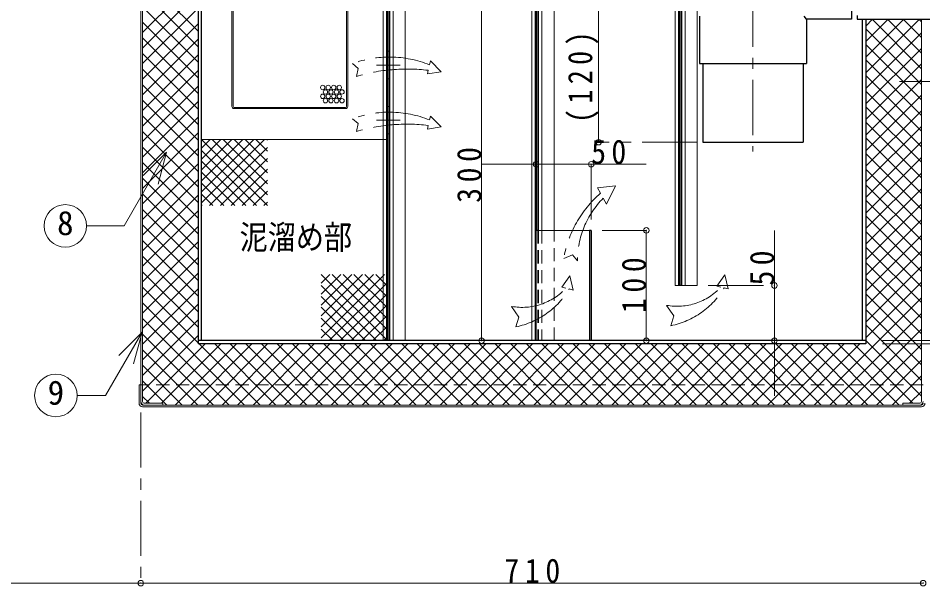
# Model space of a CAD drawing. Units: millimetres at full size, sheet at 1:10; details may follow other scales. Extents: x -2114 to 1936, y -1399 to 1411.
# Drawn here: x -1432 to -611, y -1051 to -536 of the extents above; entities that cross this region are included whole.
import ezdxf
from ezdxf.enums import TextEntityAlignment as Align

# ---------------------------------------------------------------- set-up
doc = ezdxf.new("R2010")
doc.units = ezdxf.units.MM
doc.header["$LTSCALE"] = 10
doc.header["$PDMODE"] = 32
doc.header["$PDSIZE"] = 5
for name, pattern in [('CHAIN1', [8, 5, -1, 1, -1]), ('DASHED1', [1.8, 1.2, -0.6]), ('DOUBLE_CHAIN1', [8.8, 5, -1, 0.6, -0.6, 0.6, -1])]:
    doc.linetypes.add(name, pattern=pattern)
doc.layers.add('0-0_ﾚｲﾔ1', color=4, linetype='Continuous', lineweight=9)
doc.styles.add('ＭＳ ゴシック', font='')
doc.styles.get('ＭＳ ゴシック').set_extended_font_data('MS Gothic')

msp = doc.modelspace()

# ---------------------------------------------------------------- linework, layer by layer
at = {"layer": '0-0_ﾚｲﾔ1', "color": 5, "lineweight": 25}
for p, q in [((-1097.17, -131.64), (-1097.17, -828.64)), ((-1095.67, -131.64), (-1095.67, -828.64)), ((-962.17, -131.64), (-962.17, -728.64)), ((-960.67, -131.64), (-960.67, -728.64)), ((-832.17, -131.64), (-832.17, -778.64)), ((-830.67, -131.64), (-830.67, -778.64)), ((-1268.92, -427.14), (-1268.92, -831.64)), ((-1265.92, -828.64), (-1265.92, -427.14)), ((-675.92, -440.14), (-675.92, -537.14)), ((-670.92, -533.64), (-670.92, -537.14)), ((-813.92, -534.14), (-813.92, -577.14)), ((-716.92, -537.14), (-718.92, -534.14)), ((-716.92, -537.14), (-716.92, -577.14)), ((-675.92, -537.14), (-716.92, -537.14)), ((-670.92, -537.14), (-586.92, -537.14)), ((-665.92, -828.64), (-665.92, -537.14)), ((-662.92, -537.14), (-662.92, -831.64)), ((-813.92, -577.14), (-716.92, -577.14)), ((-810.92, -577.14), (-810.92, -648.64)), ((-719.92, -577.14), (-719.92, -648.64)), ((-810.92, -648.64), (-719.92, -648.64)), ((-960.67, -728.64), (-962.17, -728.64)), ((-912.17, -728.64), (-912.17, -828.64)), ((-830.67, -778.64), (-832.17, -778.64)), ((-662.92, -828.64), (-1268.92, -828.64)), ((-662.92, -831.64), (-1268.92, -831.64))]:
    msp.add_line(p, q, dxfattribs=at)
at = {"layer": '0-0_ﾚｲﾔ1', "color": 7, "lineweight": 18}
for p, q in [((-835.92, -778.64), (-835.92, -131.64)), ((-832.92, -778.64), (-832.92, -131.64)), ((-829.92, -145.12), (-829.92, -778.64)), ((-826.92, -145.12), (-826.92, -778.64)), ((-1100.92, -828.64), (-1100.92, -181.64)), ((-1097.92, -828.64), (-1097.92, -181.64)), ((-965.92, -828.64), (-965.92, -181.64)), ((-962.92, -828.64), (-962.92, -181.64)), ((-1094.92, -195.12), (-1094.92, -828.64)), ((-1091.92, -195.12), (-1091.92, -828.64)), ((-959.92, -195.12), (-959.92, -728.64)), ((-956.92, -195.12), (-956.92, -728.64)), ((-1320.92, -885.44), (-1320.92, -427.14)), ((-1319.32, -883.84), (-1319.32, -427.14)), ((-612.52, -883.84), (-612.52, -537.14)), ((-1297.45, -657.66), (-1336.05, -724.51)), ((-1297.45, -657.66), (-1318.67, -678.87)), ((-1297.45, -657.66), (-1305.22, -686.63)), ((-1370.11, -724.51), (-1336.05, -724.51)), ((-962.17, -728.64), (-962.17, -828.64)), ((-913.67, -728.64), (-960.67, -728.64)), ((-832.92, -778.64), (-835.92, -778.64)), ((-826.92, -778.64), (-829.92, -778.64)), ((-1319.72, -820.83), (-1352.95, -878.38)), ((-1319.72, -820.83), (-1340.94, -842.04)), ((-1319.72, -820.83), (-1327.49, -849.81)), ((-1320.92, -868.64), (-1322.52, -868.64)), ((-1322.52, -885.44), (-1322.52, -868.64)), ((-1378.66, -878.38), (-1352.95, -878.38)), ((-1317.72, -885.44), (-1300.92, -885.44)), ((-1300.92, -885.44), (-1300.92, -887.04)), ((-629.32, -887.04), (-629.32, -885.44)), ((-614.12, -885.44), (-629.32, -885.44)), ((-612.52, -887.04), (-1319.32, -887.04)), ((-1319.32, -888.64), (-612.52, -888.64))]:
    msp.add_line(p, q, dxfattribs=at)
at = {"layer": '0-0_ﾚｲﾔ1'}
for p, q in [((-815.92, -778.64), (-815.92, -131.64)), ((-1080.92, -828.64), (-1080.92, -181.64)), ((-945.92, -728.64), (-945.92, -181.64)), ((-1238.17, -616.14), (-1238.17, -447.14)), ((-1133.17, -616.14), (-1133.17, -447.14)), ((-1237.17, -616.14), (-1237.17, -457.14)), ((-1134.17, -616.14), (-1134.17, -457.14)), ((-1319.32, -497.44), (-1268.92, -547.84)), ((-1319.32, -549.08), (-1268.92, -498.68)), ((-1319.32, -511.58), (-1268.92, -561.98)), ((-1319.32, -563.22), (-1268.92, -512.82)), ((-1319.32, -525.72), (-1268.92, -576.12)), ((-1319.32, -577.36), (-1268.92, -526.96)), ((-1011.67, -528.64), (-1011.67, -828.64)), ((-905.42, -528.64), (-905.42, -648.64)), ((-1319.32, -539.87), (-1268.92, -590.27)), ((-1319.32, -591.5), (-1268.92, -541.1)), ((-662.92, -585.64), (-614.42, -537.14)), ((-662.92, -571.5), (-628.56, -537.14)), ((-662.92, -557.36), (-642.7, -537.14)), ((-662.92, -543.22), (-656.84, -537.14)), ((-657.37, -537.14), (-612.52, -581.99)), ((-643.23, -537.14), (-612.52, -567.84)), ((-629.09, -537.14), (-612.52, -553.7)), ((-614.95, -537.14), (-612.52, -539.56)), ((-662.92, -545.73), (-612.52, -596.13)), ((-662.92, -599.78), (-612.52, -549.38)), ((-1319.32, -554.01), (-1268.92, -604.41)), ((-1319.32, -605.65), (-1268.92, -555.25)), ((-662.92, -559.87), (-612.52, -610.27)), ((-662.92, -613.93), (-612.52, -563.53)), ((-1319.32, -568.15), (-1268.92, -618.55)), ((-1319.32, -619.79), (-1268.92, -569.39)), ((-662.92, -574.01), (-612.52, -624.41)), ((-1319.32, -582.29), (-1268.92, -632.69)), ((-662.92, -628.07), (-612.52, -577.67)), ((-1319.32, -633.93), (-1268.92, -583.53)), ((-662.92, -588.15), (-612.52, -638.55)), ((-1319.32, -596.44), (-1268.92, -646.84)), ((-1319.32, -648.07), (-1268.92, -597.67)), ((-662.92, -642.21), (-612.52, -591.81)), ((-662.92, -602.3), (-612.52, -652.7)), ((-662.92, -656.35), (-612.52, -605.95)), ((-1319.32, -610.58), (-1268.92, -660.98)), ((-1319.32, -662.21), (-1268.92, -611.81)), ((-1135.17, -617.14), (-1236.17, -617.14)), ((-1135.17, -618.14), (-1236.17, -618.14)), ((-662.92, -616.44), (-612.52, -666.84)), ((-662.92, -670.5), (-612.52, -620.1)), ((-1319.32, -624.72), (-1268.92, -675.12)), ((-1319.32, -676.36), (-1268.92, -625.96)), ((-662.92, -630.58), (-612.52, -680.98)), ((-1319.32, -638.86), (-1268.92, -689.26)), ((-1319.32, -690.5), (-1268.92, -640.1)), ((-662.92, -684.64), (-612.52, -634.24)), ((-1265.92, -703.53), (-1208.53, -646.14)), ((-1265.92, -693.63), (-1218.43, -646.14)), ((-1265.92, -683.73), (-1228.33, -646.14)), ((-1265.92, -673.83), (-1238.23, -646.14)), ((-1265.92, -663.93), (-1248.13, -646.14)), ((-1265.92, -654.03), (-1258.03, -646.14)), ((-1097.17, -646.14), (-1265.92, -646.14)), ((-1265.92, -646.16), (-1205.94, -706.14)), ((-1256.05, -646.14), (-1205.92, -696.26)), ((-1246.15, -646.14), (-1205.92, -686.36)), ((-1236.25, -646.14), (-1205.92, -676.46)), ((-1226.35, -646.14), (-1205.92, -666.56)), ((-1216.45, -646.14), (-1205.92, -656.66)), ((-1206.55, -646.14), (-1205.92, -646.76)), ((-662.92, -644.72), (-612.52, -695.12)), ((-662.92, -698.78), (-612.52, -648.38)), ((-1319.32, -653), (-1268.92, -703.4)), ((-1319.32, -704.64), (-1268.92, -654.24)), ((-1265.92, -656.06), (-1215.84, -706.14)), ((-1258.63, -706.14), (-1205.92, -653.43)), ((-1248.73, -706.14), (-1205.92, -663.33)), ((-662.92, -658.87), (-612.52, -709.27)), ((-662.92, -712.92), (-612.52, -662.52)), ((-1319.32, -667.15), (-1268.92, -717.55)), ((-1319.32, -718.78), (-1268.92, -668.38)), ((-1265.92, -665.96), (-1225.74, -706.14)), ((-1238.83, -706.14), (-1205.92, -673.22)), ((-1012.17, -668.64), (-862.17, -668.64)), ((-662.92, -673.01), (-612.52, -723.41)), ((-1319.32, -681.29), (-1268.92, -731.69)), ((-1265.92, -675.86), (-1235.64, -706.14)), ((-662.92, -727.06), (-612.52, -676.66)), ((-1319.32, -732.93), (-1268.92, -682.53)), ((-1265.92, -685.76), (-1245.54, -706.14)), ((-1228.93, -706.14), (-1205.92, -683.12)), ((-662.92, -687.15), (-612.52, -737.55)), ((-1319.32, -695.43), (-1268.92, -745.83)), ((-1319.32, -747.07), (-1268.92, -696.67)), ((-1265.92, -695.66), (-1255.44, -706.14)), ((-1219.03, -706.14), (-1205.92, -693.02)), ((-662.92, -741.21), (-612.52, -690.81)), ((-1265.92, -705.56), (-1265.34, -706.14)), ((-1209.13, -706.14), (-1205.92, -702.92)), ((-662.92, -701.29), (-612.52, -751.69)), ((-662.92, -755.35), (-612.52, -704.95)), ((-1319.32, -709.57), (-1268.92, -759.97)), ((-1319.32, -761.21), (-1268.92, -710.81)), ((-662.92, -715.43), (-612.52, -765.83)), ((-662.92, -769.49), (-612.52, -719.09)), ((-1319.32, -723.71), (-1268.92, -774.11)), ((-1319.32, -775.35), (-1268.92, -724.95)), ((-862.17, -728.64), (-862.17, -828.64)), ((-745.92, -878.64), (-745.92, -728.64)), ((-662.92, -729.58), (-612.52, -779.98)), ((-1319.32, -737.86), (-1268.92, -788.26)), ((-662.92, -783.63), (-612.52, -733.23)), ((-1319.32, -789.49), (-1268.92, -739.09)), ((-662.92, -743.72), (-612.52, -794.12)), ((-1319.32, -752), (-1268.92, -802.4)), ((-1319.32, -803.64), (-1268.92, -753.24)), ((-662.92, -797.77), (-612.52, -747.37)), ((-662.92, -757.86), (-612.52, -808.26)), ((-662.92, -811.92), (-612.52, -761.52)), ((-1319.32, -766.14), (-1268.92, -816.54)), ((-1319.32, -817.78), (-1268.92, -767.38)), ((-1157.17, -826.03), (-1099.78, -768.64)), ((-1157.17, -816.13), (-1109.68, -768.64)), ((-1157.17, -806.23), (-1119.58, -768.64)), ((-1157.17, -796.33), (-1129.48, -768.64)), ((-1157.17, -786.43), (-1139.38, -768.64)), ((-1157.17, -776.53), (-1149.28, -768.64)), ((-1157.17, -768.66), (-1097.19, -828.64)), ((-1147.3, -768.64), (-1097.17, -818.76)), ((-1137.4, -768.64), (-1097.17, -808.86)), ((-1127.5, -768.64), (-1097.17, -798.96)), ((-1117.6, -768.64), (-1097.17, -789.06)), ((-1107.7, -768.64), (-1097.17, -779.16)), ((-1097.8, -768.64), (-1097.17, -769.26)), ((-1157.17, -778.56), (-1107.09, -828.64)), ((-1149.88, -828.64), (-1097.17, -775.93)), ((-832.17, -778.64), (-832.92, -778.64)), ((-829.92, -778.64), (-830.67, -778.64)), ((-826.92, -778.64), (-815.92, -778.64)), ((-662.92, -772), (-612.52, -822.4)), ((-662.92, -826.06), (-612.52, -775.66)), ((-1319.32, -780.28), (-1268.92, -830.68)), ((-1319.32, -831.92), (-1268.92, -781.52)), ((-1139.98, -828.64), (-1097.17, -785.83)), ((-662.92, -786.14), (-612.52, -836.54)), ((-1319.32, -794.42), (-1226.71, -887.04)), ((-1319.32, -846.06), (-1268.92, -795.66)), ((-1157.17, -788.46), (-1116.99, -828.64)), ((-1130.08, -828.64), (-1097.17, -795.72)), ((-709.76, -887.04), (-612.52, -789.8)), ((-1157.17, -798.36), (-1126.89, -828.64)), ((-695.62, -887.04), (-612.52, -803.94)), ((-662.92, -800.29), (-612.52, -850.69)), ((-1319.32, -808.57), (-1240.85, -887.04)), ((-1319.32, -860.2), (-1268.92, -809.8)), ((-1157.17, -808.26), (-1136.79, -828.64)), ((-1120.18, -828.64), (-1097.17, -805.62)), ((-1157.17, -818.16), (-1146.69, -828.64)), ((-1110.28, -828.64), (-1097.17, -815.52)), ((-681.47, -887.04), (-612.52, -818.09)), ((-662.92, -814.43), (-612.52, -864.83)), ((-1319.32, -822.71), (-1254.99, -887.04)), ((-1319.32, -874.35), (-1268.92, -823.95)), ((-1157.17, -828.06), (-1156.59, -828.64)), ((-1100.38, -828.64), (-1097.17, -825.42)), ((-662.92, -828.57), (-612.52, -878.97)), ((-1319.32, -836.85), (-1269.14, -887.04)), ((-1316.27, -885.44), (-1262.47, -831.64)), ((-1302.13, -885.44), (-1248.33, -831.64)), ((-1289.58, -887.04), (-1234.18, -831.64)), ((-1275.44, -887.04), (-1220.04, -831.64)), ((-1267.97, -831.64), (-1212.57, -887.04)), ((-1261.3, -887.04), (-1205.9, -831.64)), ((-1253.83, -831.64), (-1198.43, -887.04)), ((-1247.16, -887.04), (-1191.76, -831.64)), ((-1239.68, -831.64), (-1184.28, -887.04)), ((-1233.02, -887.04), (-1177.62, -831.64)), ((-1225.54, -831.64), (-1170.14, -887.04)), ((-1218.87, -887.04), (-1163.47, -831.64)), ((-1211.4, -831.64), (-1156, -887.04)), ((-1204.73, -887.04), (-1149.33, -831.64)), ((-1197.26, -831.64), (-1141.86, -887.04)), ((-1190.59, -887.04), (-1135.19, -831.64)), ((-1183.12, -831.64), (-1127.72, -887.04)), ((-1176.45, -887.04), (-1121.05, -831.64)), ((-1168.97, -831.64), (-1113.57, -887.04)), ((-1162.31, -887.04), (-1106.91, -831.64)), ((-1154.83, -831.64), (-1099.43, -887.04)), ((-1148.16, -887.04), (-1092.76, -831.64)), ((-1140.69, -831.64), (-1085.29, -887.04)), ((-1134.02, -887.04), (-1078.62, -831.64)), ((-1126.55, -831.64), (-1071.15, -887.04)), ((-1119.88, -887.04), (-1064.48, -831.64)), ((-1112.4, -831.64), (-1057, -887.04)), ((-1105.74, -887.04), (-1050.34, -831.64)), ((-1098.26, -831.64), (-1042.86, -887.04)), ((-1091.59, -887.04), (-1036.19, -831.64)), ((-1084.12, -831.64), (-1028.72, -887.04)), ((-1077.45, -887.04), (-1022.05, -831.64)), ((-1069.98, -831.64), (-1014.58, -887.04)), ((-1063.31, -887.04), (-1007.91, -831.64)), ((-1055.84, -831.64), (-1000.44, -887.04)), ((-1049.17, -887.04), (-993.77, -831.64)), ((-1041.69, -831.64), (-986.29, -887.04)), ((-1035.03, -887.04), (-979.63, -831.64)), ((-1027.55, -831.64), (-972.15, -887.04)), ((-1020.88, -887.04), (-965.48, -831.64)), ((-1013.41, -831.64), (-958.01, -887.04)), ((-1006.74, -887.04), (-951.34, -831.64)), ((-999.27, -831.64), (-943.87, -887.04)), ((-992.6, -887.04), (-937.2, -831.64)), ((-985.13, -831.64), (-929.73, -887.04)), ((-978.46, -887.04), (-923.06, -831.64)), ((-970.98, -831.64), (-915.58, -887.04)), ((-964.32, -887.04), (-908.92, -831.64)), ((-956.84, -831.64), (-901.44, -887.04)), ((-950.17, -887.04), (-894.77, -831.64)), ((-942.7, -831.64), (-887.3, -887.04)), ((-936.03, -887.04), (-880.63, -831.64)), ((-928.56, -831.64), (-873.16, -887.04)), ((-921.89, -887.04), (-866.49, -831.64)), ((-914.41, -831.64), (-859.01, -887.04)), ((-907.75, -887.04), (-852.35, -831.64)), ((-900.27, -831.64), (-844.87, -887.04)), ((-893.6, -887.04), (-838.2, -831.64)), ((-886.13, -831.64), (-830.73, -887.04)), ((-879.46, -887.04), (-824.06, -831.64)), ((-871.99, -831.64), (-816.59, -887.04)), ((-865.32, -887.04), (-809.92, -831.64)), ((-857.85, -831.64), (-802.45, -887.04)), ((-851.18, -887.04), (-795.78, -831.64)), ((-843.7, -831.64), (-788.3, -887.04)), ((-837.04, -887.04), (-781.64, -831.64)), ((-829.56, -831.64), (-774.16, -887.04)), ((-822.89, -887.04), (-767.49, -831.64)), ((-815.42, -831.64), (-760.02, -887.04)), ((-808.75, -887.04), (-753.35, -831.64)), ((-801.28, -831.64), (-745.88, -887.04)), ((-794.61, -887.04), (-739.21, -831.64)), ((-787.14, -831.64), (-731.74, -887.04)), ((-780.47, -887.04), (-725.07, -831.64)), ((-772.99, -831.64), (-717.59, -887.04)), ((-766.33, -887.04), (-710.93, -831.64)), ((-758.85, -831.64), (-703.45, -887.04)), ((-752.18, -887.04), (-696.78, -831.64)), ((-744.71, -831.64), (-689.31, -887.04)), ((-738.04, -887.04), (-682.64, -831.64)), ((-730.57, -831.64), (-675.17, -887.04)), ((-723.9, -887.04), (-668.5, -831.64)), ((-716.42, -831.64), (-661.02, -887.04)), ((-702.28, -831.64), (-646.88, -887.04)), ((-688.14, -831.64), (-632.74, -887.04)), ((-674, -831.64), (-620.2, -885.44)), ((-667.33, -887.04), (-612.52, -832.23)), ((-1319.32, -850.99), (-1283.28, -887.04)), ((-653.19, -887.04), (-612.52, -846.37)), ((-639.05, -887.04), (-612.52, -860.51)), ((-1319.32, -865.14), (-1297.42, -887.04)), ((-623.3, -885.44), (-612.52, -874.65)), ((-1319.32, -879.28), (-1313.16, -885.44)), ((-1320.92, -1048.64), (-1820.92, -1048.64)), ((-1320.92, -1048.64), (-610.92, -1048.64))]:
    msp.add_line(p, q, dxfattribs=at)
at = {"layer": '0-0_ﾚｲﾔ1', "linetype": 'CHAIN1'}
for p, q in [((-765.42, -352.14), (-765.42, -657.14)), ((-1085.67, -578.64), (-1107.17, -578.64)), ((-632.52, -593.64), (-589.32, -593.64)), ((-1085.67, -628.64), (-1107.17, -628.64)), ((-815.92, -648.64), (-905.42, -648.64)), ((-912.17, -718.64), (-912.17, -668.64)), ((-902.17, -728.64), (-862.17, -728.64)), ((-805.92, -778.64), (-745.92, -778.64)), ((-647.92, -828.64), (189.08, -828.64)), ((-647.92, -831.64), (239.08, -831.64)), ((-1320.92, -893.84), (-1320.92, -1048.64))]:
    msp.add_line(p, q, dxfattribs=at)
at = {"layer": '0-0_ﾚｲﾔ1', "color": 7, "linetype": 'DASHED1', "lineweight": 18}
for p, q in [((-1095.67, -566.14), (-1097.17, -566.14)), ((-1095.67, -591.14), (-1097.17, -591.14)), ((-1095.67, -616.14), (-1097.17, -616.14)), ((-1095.67, -641.14), (-1097.17, -641.14)), ((-960.67, -728.64), (-960.67, -828.64))]:
    msp.add_line(p, q, dxfattribs=at)
at = {"layer": '0-0_ﾚｲﾔ1', "linetype": 'DOUBLE_CHAIN1'}
for p, q in [((-1058.15, -574.86), (-1058.97, -578.41)), ((-1048.27, -584.7), (-1058.15, -574.86)), ((-1060.13, -583.4), (-1060.89, -586.68)), ((-1048.27, -584.7), (-1060.89, -586.68)), ((-1058.15, -624.86), (-1058.97, -628.41)), ((-1048.27, -634.7), (-1058.15, -624.86)), ((-1060.13, -633.4), (-1060.89, -636.68)), ((-1048.27, -634.7), (-1060.89, -636.68)), ((-901.24, -699.35), (-898.16, -704.7)), ((-938.78, -780.06), (-935.09, -781.01)), ((-932.07, -781.79), (-928.52, -782.71)), ((-791.47, -780.82), (-787.92, -781.74))]:
    msp.add_line(p, q, dxfattribs=at)
at = {"layer": '0-0_ﾚｲﾔ1', "linetype": 'DASHED1'}
for p, q in [((-959.92, -728.64), (-959.92, -828.64)), ((-956.92, -728.64), (-956.92, -828.64)), ((-945.92, -828.64), (-945.92, -728.64)), ((-610.92, -868.64), (-1320.92, -868.64))]:
    msp.add_line(p, q, dxfattribs=at)
at = {"layer": '0-0_ﾚｲﾔ1', "linetype": 'DOUBLE_CHAIN1'}
for points in [[(-1128.76, -577.32), (-1123.75, -581.8), (-1125.19, -588.9)], [(-1128.76, -627.32), (-1123.75, -631.8), (-1125.19, -638.9)], [(-898.16, -704.7), (-890.04, -688.12), (-906.62, -690.01), (-903.78, -694.95)], [(-937.12, -754.25), (-929.18, -750.94), (-924.65, -756.32)], [(-928.52, -782.71), (-931.5, -769.8), (-938.78, -780.06)], [(-787.92, -781.74), (-790.9, -768.83), (-798.18, -779.09), (-794.49, -780.04)], [(-984.45, -797.6), (-977.83, -807.2), (-980.48, -816.14)], [(-843.85, -796.63), (-837.23, -806.23), (-839.88, -815.16)]]:
    msp.add_lwpolyline(points, dxfattribs=at)
at = {"layer": '0-0_ﾚｲﾔ1', "color": 5, "lineweight": 25}
msp.add_lwpolyline([(-912.17, -728.64), (-913.67, -728.64), (-913.67, -828.64)], dxfattribs=at)
at = {"layer": '0-0_ﾚｲﾔ1'}
for centre in [(-1155.84, -598.99), (-1150.84, -598.99), (-1145.84, -598.99), (-1140.84, -598.99), (-1155.84, -606.99), (-1153.34, -602.99), (-1150.84, -606.99), (-1148.34, -602.99), (-1145.84, -606.99), (-1143.34, -602.99), (-1140.84, -606.99), (-1138.34, -602.99), (-1153.34, -610.99), (-1148.34, -610.99), (-1143.34, -610.99), (-1138.34, -610.99)]:
    msp.add_circle(centre, 2, dxfattribs=at)
at = {"layer": '0-0_ﾚｲﾔ1', "color": 7, "lineweight": 18}
for centre in [(-1389.39, -724.51), (-1397.94, -878.38)]:
    msp.add_circle(centre, 19.29, dxfattribs=at)
at = {"layer": '0-0_ﾚｲﾔ1', "linetype": 'DOUBLE_CHAIN1'}
for centre, radius, start, end in [((-1095.29, -668.43), 97.06, 68.0295, 110.17518), ((-1079.32, -743.87), 161.62, 83.17927, 106.48687), ((-1095.29, -718.43), 97.06, 68.0295, 110.17518), ((-1079.32, -793.87), 161.62, 83.17927, 106.48687), ((-837.28, -771.37), 101.3, 131.02923, 170.27226), ((-843.77, -756.27), 80.89, 135.28234, 180.03743), ((-974.77, -744.66), 53.81, 259.64339, 317.50937), ((-995.51, -743.65), 74.03, 281.72011, 328.98376), ((-834.18, -743.69), 53.81, 259.64339, 317.50937), ((-854.92, -742.67), 74.03, 281.72011, 328.98376)]:
    msp.add_arc(centre, radius, start, end, dxfattribs=at)
at = {"layer": '0-0_ﾚｲﾔ1'}
for centre, radius, start, end in [((-1236.17, -616.14), 2, 180, 270), ((-1236.17, -616.14), 1, 180, 270), ((-1135.17, -616.14), 1, 270, 0), ((-1135.17, -616.14), 2, 270, 0)]:
    msp.add_arc(centre, radius, start, end, dxfattribs=at)
at = {"layer": '0-0_ﾚｲﾔ1', "color": 7, "lineweight": 18}
for centre, radius, start, end in [((-1319.32, -885.44), 3.2, 180, 270), ((-1317.72, -883.84), 3.2, 180, 270), ((-1319.32, -885.44), 1.6, 180, 270), ((-1317.72, -883.84), 1.6, 180, 270), ((-614.12, -883.84), 1.6, 270, 0), ((-614.12, -883.84), 3.2, 270, 0), ((-612.52, -885.44), 1.6, 270, 0), ((-612.52, -885.44), 3.2, 270, 0)]:
    msp.add_arc(centre, radius, start, end, dxfattribs=at)
at = {"layer": '0-0_ﾚｲﾔ1'}
for p in [(-905.42, -648.64), (-962.17, -668.64), (-912.17, -668.64), (-862.17, -728.64), (-745.92, -778.64), (-1011.67, -828.64), (-862.17, -828.64), (-745.92, -828.64), (-1320.92, -1048.64), (-610.92, -1048.64)]:
    msp.add_point(p, dxfattribs=at)

# ---------------------------------------------------------------- texts
at = {"layer": '0-0_ﾚｲﾔ1', "color": 7, "style": 'ＭＳ ゴシック'}
for s, p in [('8', (-1396.89, -739.51)), ('9', (-1405.44, -893.38))]:
    msp.add_text(s, height=21.99, dxfattribs=at).set_placement(p, align=Align.BOTTOM_LEFT)
at = {"layer": '0-0_ﾚｲﾔ1', "color": 7, "style": 'ＭＳ ゴシック', "width": 0.85}
msp.add_text('泥溜め部', height=21.99, dxfattribs=at).set_placement((-1231.17, -752.39), align=Align.BOTTOM_LEFT)
at = {"layer": '0-0_ﾚｲﾔ1', "color": 7, "char_height": 21.99, "attachment_point": 7, "rotation": 90, "style": 'ＭＳ ゴシック'}
for s, insert in [('\\T1.38;\\W0.85;(120)', (-905.42, -631.14)), ('\\T1.38;\\W0.9;300', (-1011.67, -703.64)), ('\\T1.38;\\W0.9;100', (-862.17, -803.64)), ('\\T1.36;\\W0.9;50', (-745.92, -778.64))]:
    msp.add_mtext(s, dxfattribs=dict(at, insert=insert))
at = {"layer": '0-0_ﾚｲﾔ1', "color": 7, "char_height": 21.99, "attachment_point": 7, "style": 'ＭＳ ゴシック'}
for s, insert in [('\\T1.36;\\W0.9;50', (-912.17, -668.64)), ('\\T1.38;\\W0.9;710', (-990.92, -1048.64))]:
    msp.add_mtext(s, dxfattribs=dict(at, insert=insert))

doc.saveas('drawing.dxf')
